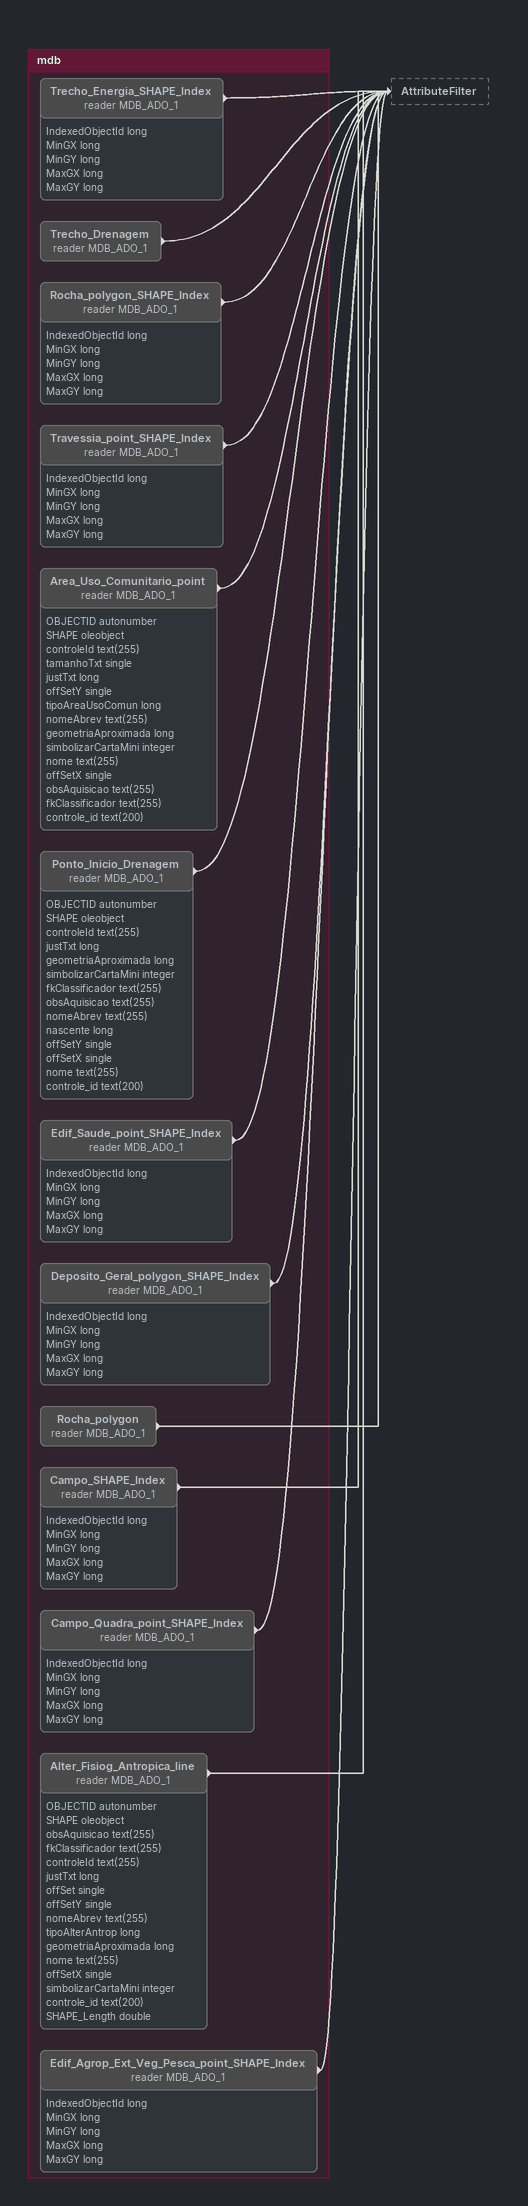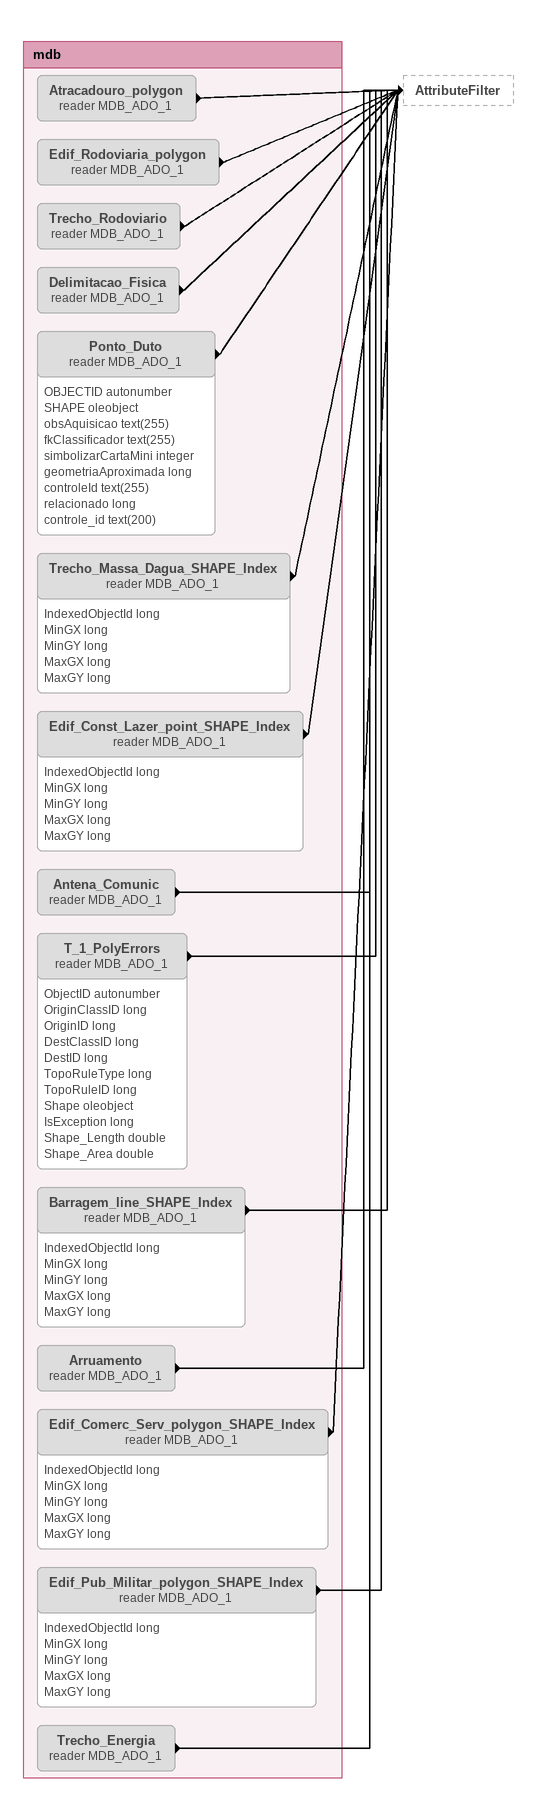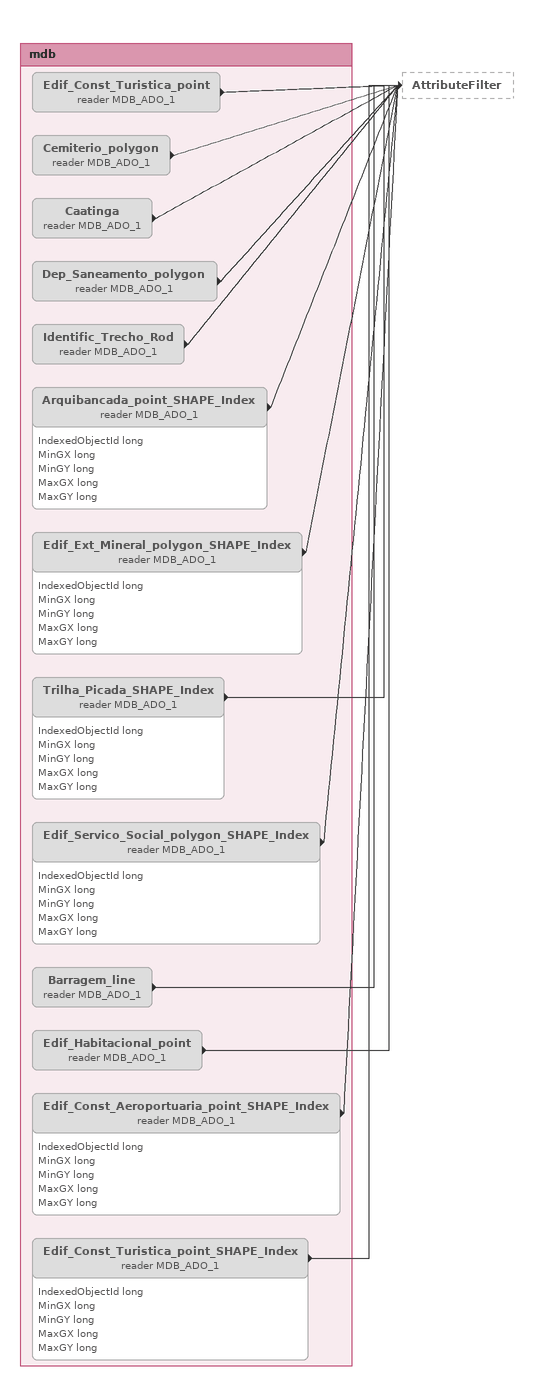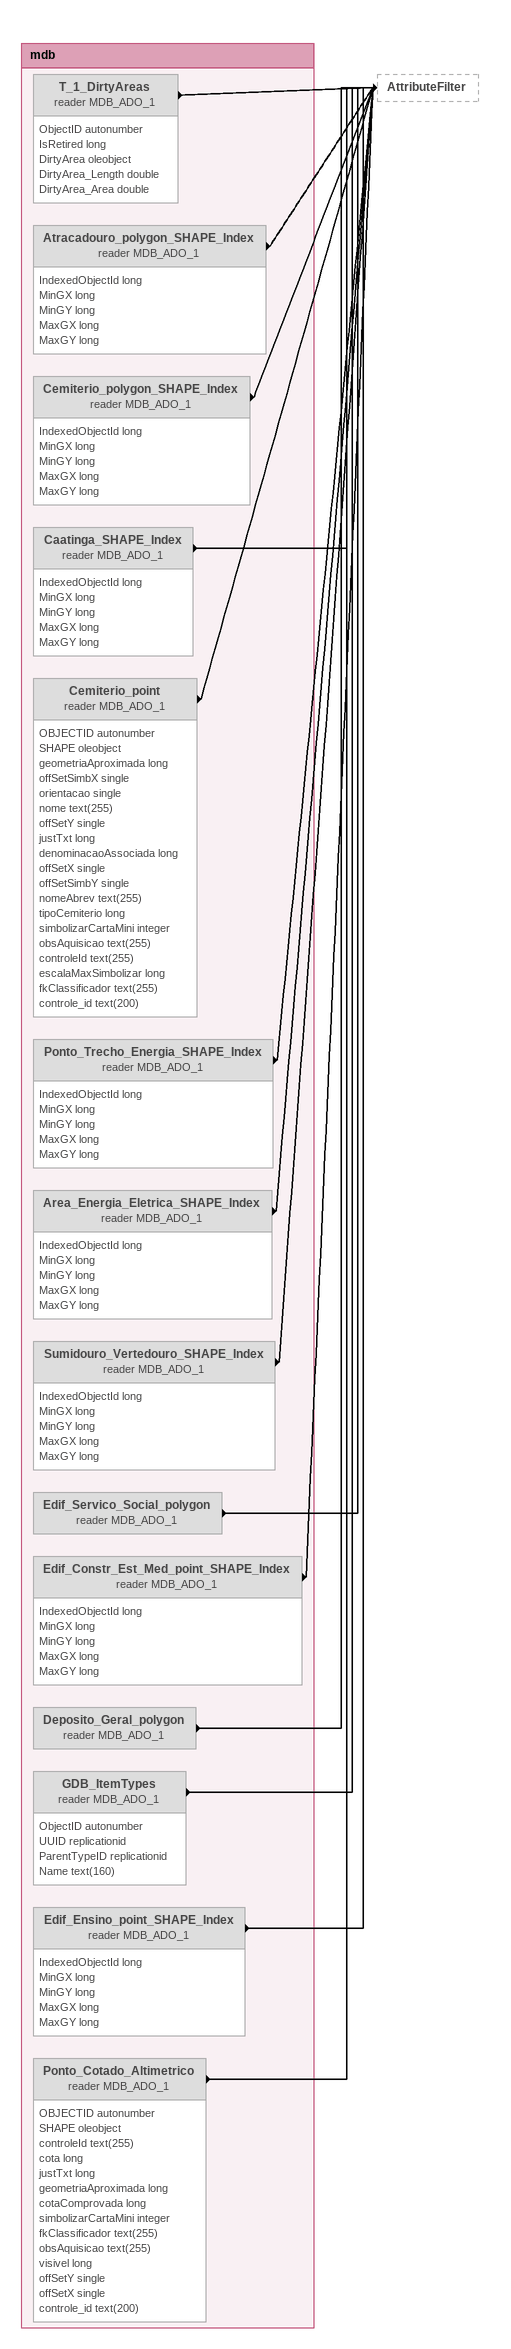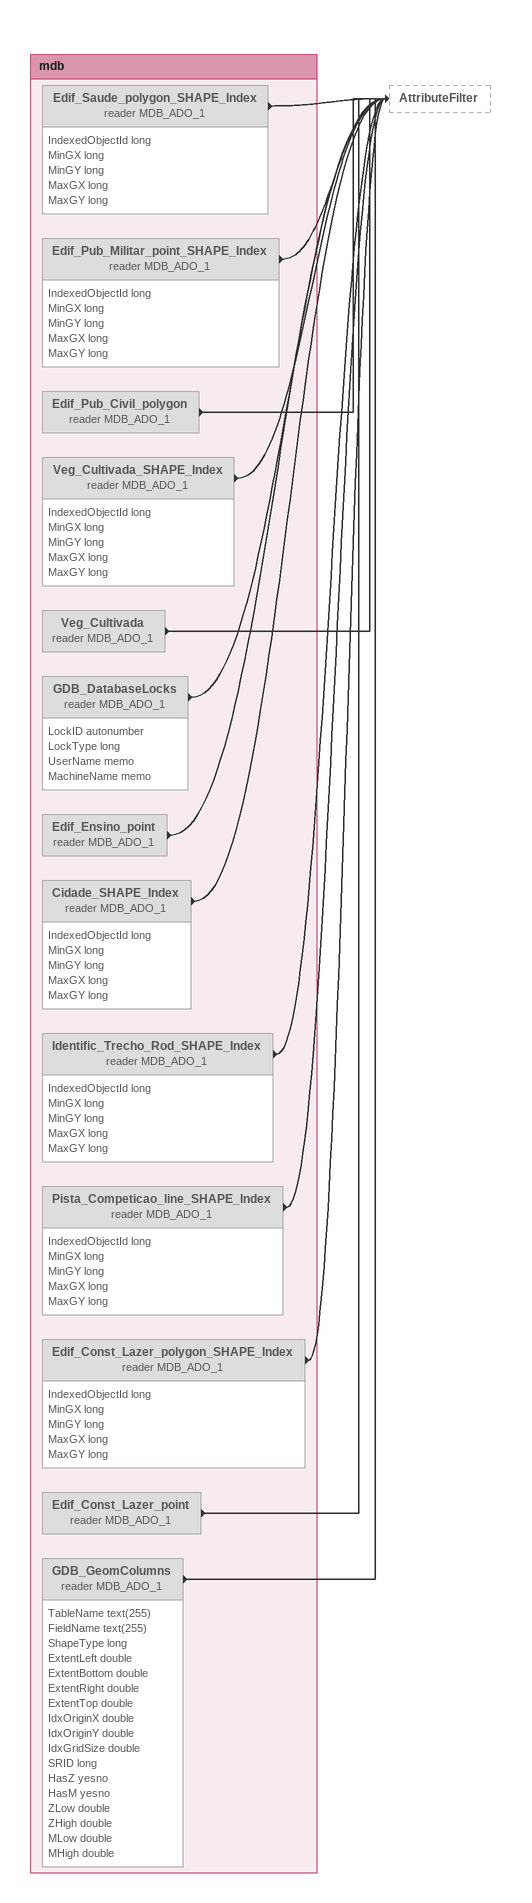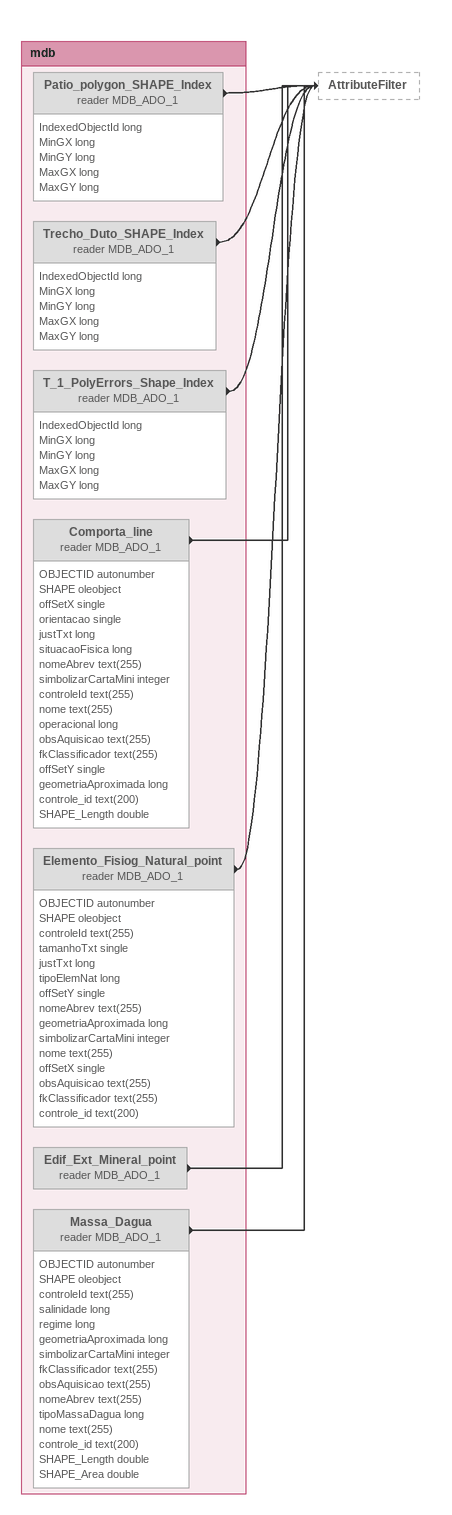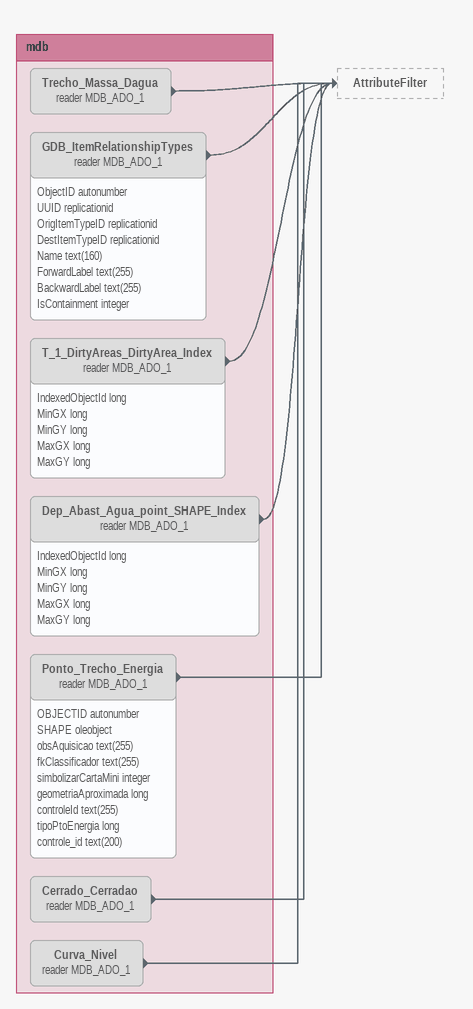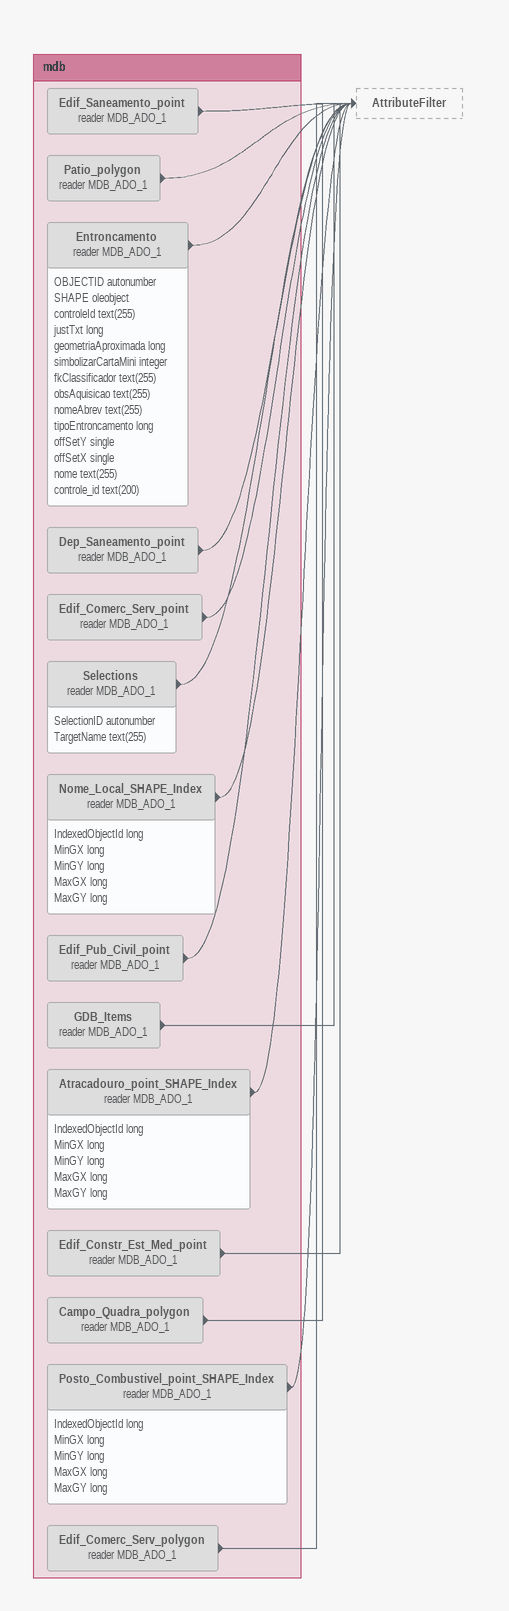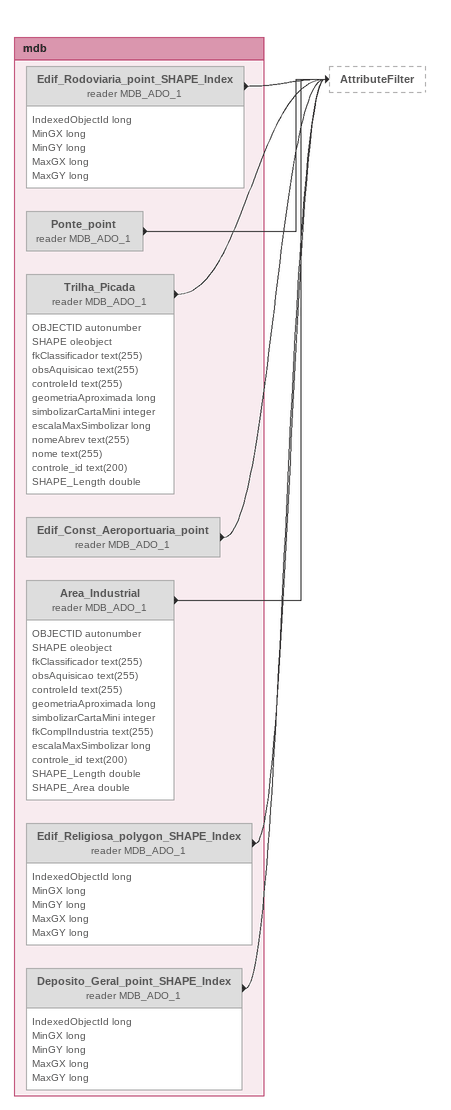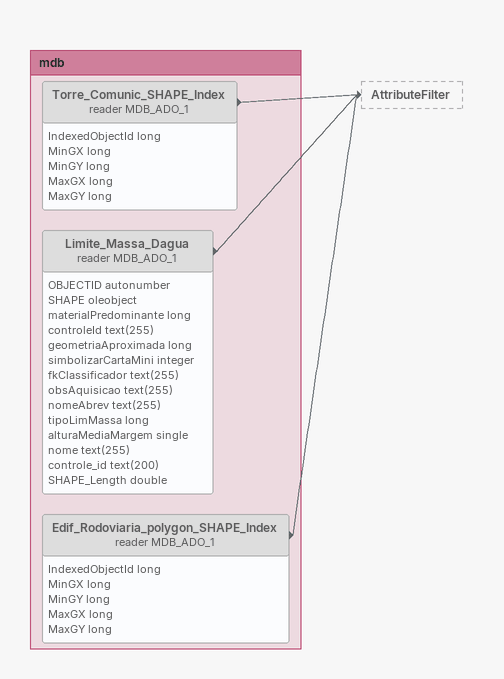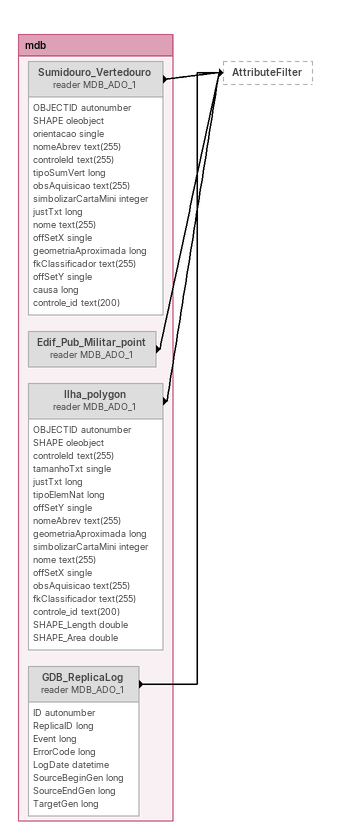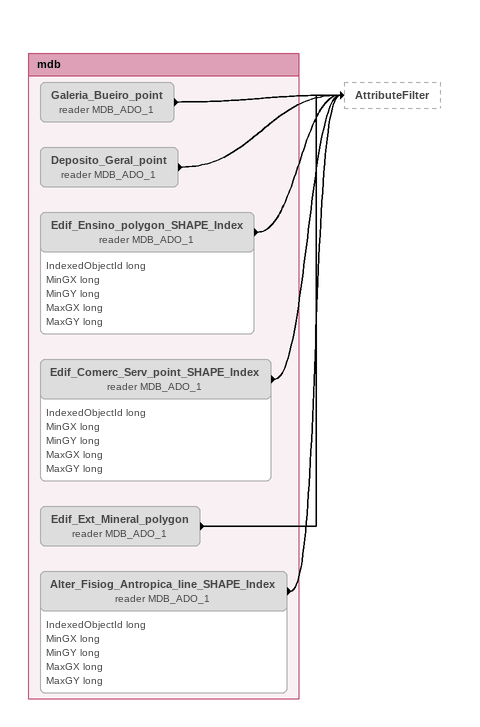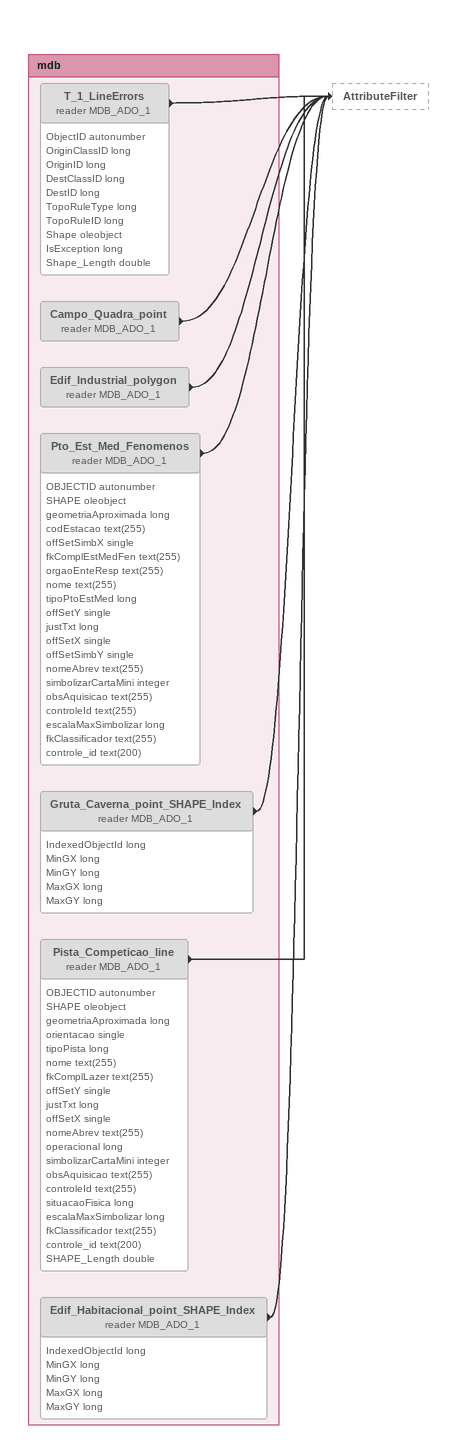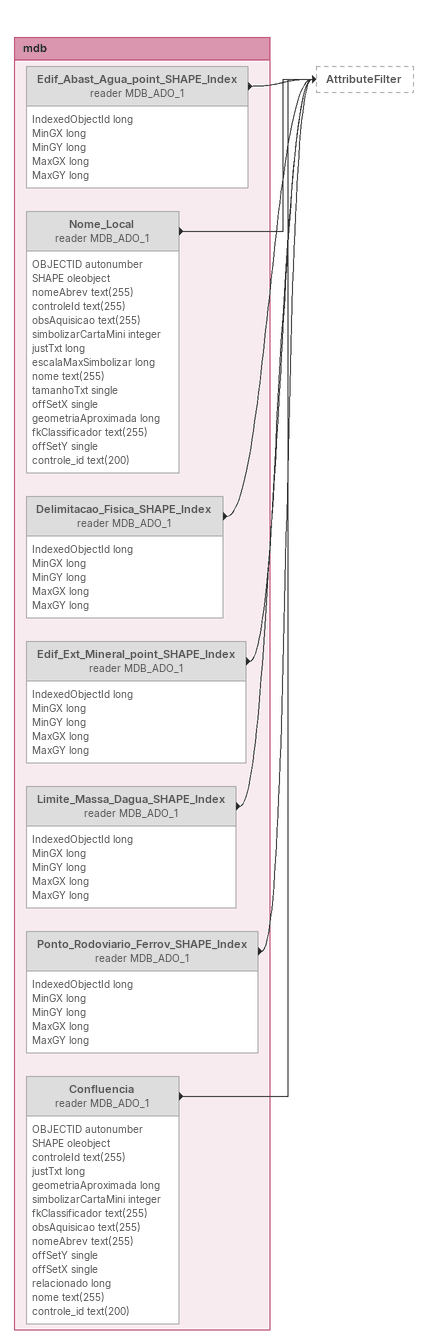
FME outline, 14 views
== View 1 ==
Bookmark: mdb
Trecho_Energia_SHAPE_Index (reader MDB_ADO_1) [off]
    attributes: IndexedObjectId long, MinGX long, MinGY long, MaxGX long, MaxGY long
    -> AttributeFilter
Trecho_Drenagem (reader MDB_ADO_1) [off]
    -> AttributeFilter
Rocha_polygon_SHAPE_Index (reader MDB_ADO_1) [off]
    attributes: IndexedObjectId long, MinGX long, MinGY long, MaxGX long, MaxGY long
    -> AttributeFilter
Travessia_point_SHAPE_Index (reader MDB_ADO_1) [off]
    attributes: IndexedObjectId long, MinGX long, MinGY long, MaxGX long, MaxGY long
    -> AttributeFilter
Area_Uso_Comunitario_point (reader MDB_ADO_1) [off]
    attributes: OBJECTID autonumber, SHAPE oleobject, controleId text(255), tamanhoTxt single, justTxt long, offSetY single, tipoAreaUsoComun long, nomeAbrev text(255), geometriaAproximada long, simbolizarCartaMini integer, nome text(255), offSetX single, obsAquisicao text(255), fkClassificador text(255), controle_id text(200)
    -> AttributeFilter
Ponto_Inicio_Drenagem (reader MDB_ADO_1) [off]
    attributes: OBJECTID autonumber, SHAPE oleobject, controleId text(255), justTxt long, geometriaAproximada long, simbolizarCartaMini integer, fkClassificador text(255), obsAquisicao text(255), nomeAbrev text(255), nascente long, offSetY single, offSetX single, nome text(255), controle_id text(200)
    -> AttributeFilter
Edif_Saude_point_SHAPE_Index (reader MDB_ADO_1) [off]
    attributes: IndexedObjectId long, MinGX long, MinGY long, MaxGX long, MaxGY long
    -> AttributeFilter
Deposito_Geral_polygon_SHAPE_Index (reader MDB_ADO_1) [off]
    attributes: IndexedObjectId long, MinGX long, MinGY long, MaxGX long, MaxGY long
    -> AttributeFilter
Rocha_polygon (reader MDB_ADO_1) [off]
    -> AttributeFilter
Campo_SHAPE_Index (reader MDB_ADO_1) [off]
    attributes: IndexedObjectId long, MinGX long, MinGY long, MaxGX long, MaxGY long
    -> AttributeFilter
Campo_Quadra_point_SHAPE_Index (reader MDB_ADO_1) [off]
    attributes: IndexedObjectId long, MinGX long, MinGY long, MaxGX long, MaxGY long
    -> AttributeFilter
Alter_Fisiog_Antropica_line (reader MDB_ADO_1) [off]
    attributes: OBJECTID autonumber, SHAPE oleobject, obsAquisicao text(255), fkClassificador text(255), controleId text(255), justTxt long, offSet single, offSetY single, nomeAbrev text(255), tipoAlterAntrop long, geometriaAproximada long, nome text(255), offSetX single, simbolizarCartaMini integer, controle_id text(200), SHAPE_Length double
    -> AttributeFilter
Edif_Agrop_Ext_Veg_Pesca_point_SHAPE_Index (reader MDB_ADO_1) [off]
    attributes: IndexedObjectId long, MinGX long, MinGY long, MaxGX long, MaxGY long
    -> AttributeFilter

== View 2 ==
Bookmark: mdb
Atracadouro_polygon (reader MDB_ADO_1) [off]
    -> AttributeFilter
Edif_Rodoviaria_polygon (reader MDB_ADO_1) [off]
    -> AttributeFilter
Trecho_Rodoviario (reader MDB_ADO_1) [off]
    -> AttributeFilter
Delimitacao_Fisica (reader MDB_ADO_1) [off]
    -> AttributeFilter
Ponto_Duto (reader MDB_ADO_1) [off]
    attributes: OBJECTID autonumber, SHAPE oleobject, obsAquisicao text(255), fkClassificador text(255), simbolizarCartaMini integer, geometriaAproximada long, controleId text(255), relacionado long, controle_id text(200)
    -> AttributeFilter
Trecho_Massa_Dagua_SHAPE_Index (reader MDB_ADO_1) [off]
    attributes: IndexedObjectId long, MinGX long, MinGY long, MaxGX long, MaxGY long
    -> AttributeFilter
Edif_Const_Lazer_point_SHAPE_Index (reader MDB_ADO_1) [off]
    attributes: IndexedObjectId long, MinGX long, MinGY long, MaxGX long, MaxGY long
    -> AttributeFilter
Antena_Comunic (reader MDB_ADO_1) [off]
    -> AttributeFilter
T_1_PolyErrors (reader MDB_ADO_1) [off]
    attributes: ObjectID autonumber, OriginClassID long, OriginID long, DestClassID long, DestID long, TopoRuleType long, TopoRuleID long, Shape oleobject, IsException long, Shape_Length double, Shape_Area double
    -> AttributeFilter
Barragem_line_SHAPE_Index (reader MDB_ADO_1) [off]
    attributes: IndexedObjectId long, MinGX long, MinGY long, MaxGX long, MaxGY long
    -> AttributeFilter
Arruamento (reader MDB_ADO_1) [off]
    -> AttributeFilter
Edif_Comerc_Serv_polygon_SHAPE_Index (reader MDB_ADO_1) [off]
    attributes: IndexedObjectId long, MinGX long, MinGY long, MaxGX long, MaxGY long
    -> AttributeFilter
Edif_Pub_Militar_polygon_SHAPE_Index (reader MDB_ADO_1) [off]
    attributes: IndexedObjectId long, MinGX long, MinGY long, MaxGX long, MaxGY long
    -> AttributeFilter
Trecho_Energia (reader MDB_ADO_1) [off]
    -> AttributeFilter

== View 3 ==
Bookmark: mdb
Edif_Const_Turistica_point (reader MDB_ADO_1) [off]
    -> AttributeFilter
Cemiterio_polygon (reader MDB_ADO_1) [off]
    -> AttributeFilter
Caatinga (reader MDB_ADO_1) [off]
    -> AttributeFilter
Dep_Saneamento_polygon (reader MDB_ADO_1) [off]
    -> AttributeFilter
Identific_Trecho_Rod (reader MDB_ADO_1) [off]
    -> AttributeFilter
Arquibancada_point_SHAPE_Index (reader MDB_ADO_1) [off]
    attributes: IndexedObjectId long, MinGX long, MinGY long, MaxGX long, MaxGY long
    -> AttributeFilter
Edif_Ext_Mineral_polygon_SHAPE_Index (reader MDB_ADO_1) [off]
    attributes: IndexedObjectId long, MinGX long, MinGY long, MaxGX long, MaxGY long
    -> AttributeFilter
Trilha_Picada_SHAPE_Index (reader MDB_ADO_1) [off]
    attributes: IndexedObjectId long, MinGX long, MinGY long, MaxGX long, MaxGY long
    -> AttributeFilter
Edif_Servico_Social_polygon_SHAPE_Index (reader MDB_ADO_1) [off]
    attributes: IndexedObjectId long, MinGX long, MinGY long, MaxGX long, MaxGY long
    -> AttributeFilter
Barragem_line (reader MDB_ADO_1) [off]
    -> AttributeFilter
Edif_Habitacional_point (reader MDB_ADO_1) [off]
    -> AttributeFilter
Edif_Const_Aeroportuaria_point_SHAPE_Index (reader MDB_ADO_1) [off]
    attributes: IndexedObjectId long, MinGX long, MinGY long, MaxGX long, MaxGY long
    -> AttributeFilter
Edif_Const_Turistica_point_SHAPE_Index (reader MDB_ADO_1) [off]
    attributes: IndexedObjectId long, MinGX long, MinGY long, MaxGX long, MaxGY long
    -> AttributeFilter

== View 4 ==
Bookmark: mdb
T_1_DirtyAreas (reader MDB_ADO_1) [off]
    attributes: ObjectID autonumber, IsRetired long, DirtyArea oleobject, DirtyArea_Length double, DirtyArea_Area double
    -> AttributeFilter
Atracadouro_polygon_SHAPE_Index (reader MDB_ADO_1) [off]
    attributes: IndexedObjectId long, MinGX long, MinGY long, MaxGX long, MaxGY long
    -> AttributeFilter
Cemiterio_polygon_SHAPE_Index (reader MDB_ADO_1) [off]
    attributes: IndexedObjectId long, MinGX long, MinGY long, MaxGX long, MaxGY long
    -> AttributeFilter
Caatinga_SHAPE_Index (reader MDB_ADO_1) [off]
    attributes: IndexedObjectId long, MinGX long, MinGY long, MaxGX long, MaxGY long
    -> AttributeFilter
Cemiterio_point (reader MDB_ADO_1) [off]
    attributes: OBJECTID autonumber, SHAPE oleobject, geometriaAproximada long, offSetSimbX single, orientacao single, nome text(255), offSetY single, justTxt long, denominacaoAssociada long, offSetX single, offSetSimbY single, nomeAbrev text(255), tipoCemiterio long, simbolizarCartaMini integer, obsAquisicao text(255), controleId text(255), escalaMaxSimbolizar long, fkClassificador text(255), controle_id text(200)
    -> AttributeFilter
Ponto_Trecho_Energia_SHAPE_Index (reader MDB_ADO_1) [off]
    attributes: IndexedObjectId long, MinGX long, MinGY long, MaxGX long, MaxGY long
    -> AttributeFilter
Area_Energia_Eletrica_SHAPE_Index (reader MDB_ADO_1) [off]
    attributes: IndexedObjectId long, MinGX long, MinGY long, MaxGX long, MaxGY long
    -> AttributeFilter
Sumidouro_Vertedouro_SHAPE_Index (reader MDB_ADO_1) [off]
    attributes: IndexedObjectId long, MinGX long, MinGY long, MaxGX long, MaxGY long
    -> AttributeFilter
Edif_Servico_Social_polygon (reader MDB_ADO_1) [off]
    -> AttributeFilter
Edif_Constr_Est_Med_point_SHAPE_Index (reader MDB_ADO_1) [off]
    attributes: IndexedObjectId long, MinGX long, MinGY long, MaxGX long, MaxGY long
    -> AttributeFilter
Deposito_Geral_polygon (reader MDB_ADO_1) [off]
    -> AttributeFilter
GDB_ItemTypes (reader MDB_ADO_1) [off]
    attributes: ObjectID autonumber, UUID replicationid, ParentTypeID replicationid, Name text(160)
    -> AttributeFilter
Edif_Ensino_point_SHAPE_Index (reader MDB_ADO_1) [off]
    attributes: IndexedObjectId long, MinGX long, MinGY long, MaxGX long, MaxGY long
    -> AttributeFilter
Ponto_Cotado_Altimetrico (reader MDB_ADO_1) [off]
    attributes: OBJECTID autonumber, SHAPE oleobject, controleId text(255), cota long, justTxt long, geometriaAproximada long, cotaComprovada long, simbolizarCartaMini integer, fkClassificador text(255), obsAquisicao text(255), visivel long, offSetY single, offSetX single, controle_id text(200)
    -> AttributeFilter

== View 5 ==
Bookmark: mdb
Edif_Saude_polygon_SHAPE_Index (reader MDB_ADO_1) [off]
    attributes: IndexedObjectId long, MinGX long, MinGY long, MaxGX long, MaxGY long
    -> AttributeFilter
Edif_Pub_Militar_point_SHAPE_Index (reader MDB_ADO_1) [off]
    attributes: IndexedObjectId long, MinGX long, MinGY long, MaxGX long, MaxGY long
    -> AttributeFilter
Edif_Pub_Civil_polygon (reader MDB_ADO_1) [off]
    -> AttributeFilter
Veg_Cultivada_SHAPE_Index (reader MDB_ADO_1) [off]
    attributes: IndexedObjectId long, MinGX long, MinGY long, MaxGX long, MaxGY long
    -> AttributeFilter
Veg_Cultivada (reader MDB_ADO_1) [off]
    -> AttributeFilter
GDB_DatabaseLocks (reader MDB_ADO_1) [off]
    attributes: LockID autonumber, LockType long, UserName memo, MachineName memo
    -> AttributeFilter
Edif_Ensino_point (reader MDB_ADO_1) [off]
    -> AttributeFilter
Cidade_SHAPE_Index (reader MDB_ADO_1) [off]
    attributes: IndexedObjectId long, MinGX long, MinGY long, MaxGX long, MaxGY long
    -> AttributeFilter
Identific_Trecho_Rod_SHAPE_Index (reader MDB_ADO_1) [off]
    attributes: IndexedObjectId long, MinGX long, MinGY long, MaxGX long, MaxGY long
    -> AttributeFilter
Pista_Competicao_line_SHAPE_Index (reader MDB_ADO_1) [off]
    attributes: IndexedObjectId long, MinGX long, MinGY long, MaxGX long, MaxGY long
    -> AttributeFilter
Edif_Const_Lazer_polygon_SHAPE_Index (reader MDB_ADO_1) [off]
    attributes: IndexedObjectId long, MinGX long, MinGY long, MaxGX long, MaxGY long
    -> AttributeFilter
Edif_Const_Lazer_point (reader MDB_ADO_1) [off]
    -> AttributeFilter
GDB_GeomColumns (reader MDB_ADO_1) [off]
    attributes: TableName text(255), FieldName text(255), ShapeType long, ExtentLeft double, ExtentBottom double, ExtentRight double, ExtentTop double, IdxOriginX double, IdxOriginY double, IdxGridSize double, SRID long, HasZ yesno, HasM yesno, ZLow double, ZHigh double, MLow double, MHigh double
    -> AttributeFilter

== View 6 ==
Bookmark: mdb
Patio_polygon_SHAPE_Index (reader MDB_ADO_1) [off]
    attributes: IndexedObjectId long, MinGX long, MinGY long, MaxGX long, MaxGY long
    -> AttributeFilter
Trecho_Duto_SHAPE_Index (reader MDB_ADO_1) [off]
    attributes: IndexedObjectId long, MinGX long, MinGY long, MaxGX long, MaxGY long
    -> AttributeFilter
T_1_PolyErrors_Shape_Index (reader MDB_ADO_1) [off]
    attributes: IndexedObjectId long, MinGX long, MinGY long, MaxGX long, MaxGY long
    -> AttributeFilter
Comporta_line (reader MDB_ADO_1) [off]
    attributes: OBJECTID autonumber, SHAPE oleobject, offSetX single, orientacao single, justTxt long, situacaoFisica long, nomeAbrev text(255), simbolizarCartaMini integer, controleId text(255), nome text(255), operacional long, obsAquisicao text(255), fkClassificador text(255), offSetY single, geometriaAproximada long, controle_id text(200), SHAPE_Length double
    -> AttributeFilter
Elemento_Fisiog_Natural_point (reader MDB_ADO_1) [off]
    attributes: OBJECTID autonumber, SHAPE oleobject, controleId text(255), tamanhoTxt single, justTxt long, tipoElemNat long, offSetY single, nomeAbrev text(255), geometriaAproximada long, simbolizarCartaMini integer, nome text(255), offSetX single, obsAquisicao text(255), fkClassificador text(255), controle_id text(200)
    -> AttributeFilter
Edif_Ext_Mineral_point (reader MDB_ADO_1) [off]
    -> AttributeFilter
Massa_Dagua (reader MDB_ADO_1) [off]
    attributes: OBJECTID autonumber, SHAPE oleobject, controleId text(255), salinidade long, regime long, geometriaAproximada long, simbolizarCartaMini integer, fkClassificador text(255), obsAquisicao text(255), nomeAbrev text(255), tipoMassaDagua long, nome text(255), controle_id text(200), SHAPE_Length double, SHAPE_Area double
    -> AttributeFilter

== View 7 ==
Bookmark: mdb
Trecho_Massa_Dagua (reader MDB_ADO_1) [off]
    -> AttributeFilter
GDB_ItemRelationshipTypes (reader MDB_ADO_1) [off]
    attributes: ObjectID autonumber, UUID replicationid, OrigItemTypeID replicationid, DestItemTypeID replicationid, Name text(160), ForwardLabel text(255), BackwardLabel text(255), IsContainment integer
    -> AttributeFilter
T_1_DirtyAreas_DirtyArea_Index (reader MDB_ADO_1) [off]
    attributes: IndexedObjectId long, MinGX long, MinGY long, MaxGX long, MaxGY long
    -> AttributeFilter
Dep_Abast_Agua_point_SHAPE_Index (reader MDB_ADO_1) [off]
    attributes: IndexedObjectId long, MinGX long, MinGY long, MaxGX long, MaxGY long
    -> AttributeFilter
Ponto_Trecho_Energia (reader MDB_ADO_1) [off]
    attributes: OBJECTID autonumber, SHAPE oleobject, obsAquisicao text(255), fkClassificador text(255), simbolizarCartaMini integer, geometriaAproximada long, controleId text(255), tipoPtoEnergia long, controle_id text(200)
    -> AttributeFilter
Cerrado_Cerradao (reader MDB_ADO_1) [off]
    -> AttributeFilter
Curva_Nivel (reader MDB_ADO_1) [off]
    -> AttributeFilter

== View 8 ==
Bookmark: mdb
Edif_Saneamento_point (reader MDB_ADO_1) [off]
    -> AttributeFilter
Patio_polygon (reader MDB_ADO_1) [off]
    -> AttributeFilter
Entroncamento (reader MDB_ADO_1) [off]
    attributes: OBJECTID autonumber, SHAPE oleobject, controleId text(255), justTxt long, geometriaAproximada long, simbolizarCartaMini integer, fkClassificador text(255), obsAquisicao text(255), nomeAbrev text(255), tipoEntroncamento long, offSetY single, offSetX single, nome text(255), controle_id text(200)
    -> AttributeFilter
Dep_Saneamento_point (reader MDB_ADO_1) [off]
    -> AttributeFilter
Edif_Comerc_Serv_point (reader MDB_ADO_1) [off]
    -> AttributeFilter
Selections (reader MDB_ADO_1) [off]
    attributes: SelectionID autonumber, TargetName text(255)
    -> AttributeFilter
Nome_Local_SHAPE_Index (reader MDB_ADO_1) [off]
    attributes: IndexedObjectId long, MinGX long, MinGY long, MaxGX long, MaxGY long
    -> AttributeFilter
Edif_Pub_Civil_point (reader MDB_ADO_1) [off]
    -> AttributeFilter
GDB_Items (reader MDB_ADO_1) [off]
    -> AttributeFilter
Atracadouro_point_SHAPE_Index (reader MDB_ADO_1) [off]
    attributes: IndexedObjectId long, MinGX long, MinGY long, MaxGX long, MaxGY long
    -> AttributeFilter
Edif_Constr_Est_Med_point (reader MDB_ADO_1) [off]
    -> AttributeFilter
Campo_Quadra_polygon (reader MDB_ADO_1) [off]
    -> AttributeFilter
Posto_Combustivel_point_SHAPE_Index (reader MDB_ADO_1) [off]
    attributes: IndexedObjectId long, MinGX long, MinGY long, MaxGX long, MaxGY long
    -> AttributeFilter
Edif_Comerc_Serv_polygon (reader MDB_ADO_1) [off]
    -> AttributeFilter

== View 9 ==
Bookmark: mdb
Edif_Rodoviaria_point_SHAPE_Index (reader MDB_ADO_1) [off]
    attributes: IndexedObjectId long, MinGX long, MinGY long, MaxGX long, MaxGY long
    -> AttributeFilter
Ponte_point (reader MDB_ADO_1) [off]
    -> AttributeFilter
Trilha_Picada (reader MDB_ADO_1) [off]
    attributes: OBJECTID autonumber, SHAPE oleobject, fkClassificador text(255), obsAquisicao text(255), controleId text(255), geometriaAproximada long, simbolizarCartaMini integer, escalaMaxSimbolizar long, nomeAbrev text(255), nome text(255), controle_id text(200), SHAPE_Length double
    -> AttributeFilter
Edif_Const_Aeroportuaria_point (reader MDB_ADO_1) [off]
    -> AttributeFilter
Area_Industrial (reader MDB_ADO_1) [off]
    attributes: OBJECTID autonumber, SHAPE oleobject, fkClassificador text(255), obsAquisicao text(255), controleId text(255), geometriaAproximada long, simbolizarCartaMini integer, fkComplIndustria text(255), escalaMaxSimbolizar long, controle_id text(200), SHAPE_Length double, SHAPE_Area double
    -> AttributeFilter
Edif_Religiosa_polygon_SHAPE_Index (reader MDB_ADO_1) [off]
    attributes: IndexedObjectId long, MinGX long, MinGY long, MaxGX long, MaxGY long
    -> AttributeFilter
Deposito_Geral_point_SHAPE_Index (reader MDB_ADO_1) [off]
    attributes: IndexedObjectId long, MinGX long, MinGY long, MaxGX long, MaxGY long
    -> AttributeFilter

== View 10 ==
Bookmark: mdb
Torre_Comunic_SHAPE_Index (reader MDB_ADO_1) [off]
    attributes: IndexedObjectId long, MinGX long, MinGY long, MaxGX long, MaxGY long
    -> AttributeFilter
Limite_Massa_Dagua (reader MDB_ADO_1) [off]
    attributes: OBJECTID autonumber, SHAPE oleobject, materialPredominante long, controleId text(255), geometriaAproximada long, simbolizarCartaMini integer, fkClassificador text(255), obsAquisicao text(255), nomeAbrev text(255), tipoLimMassa long, alturaMediaMargem single, nome text(255), controle_id text(200), SHAPE_Length double
    -> AttributeFilter
Edif_Rodoviaria_polygon_SHAPE_Index (reader MDB_ADO_1) [off]
    attributes: IndexedObjectId long, MinGX long, MinGY long, MaxGX long, MaxGY long
    -> AttributeFilter

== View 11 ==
Bookmark: mdb
Sumidouro_Vertedouro (reader MDB_ADO_1) [off]
    attributes: OBJECTID autonumber, SHAPE oleobject, orientacao single, nomeAbrev text(255), controleId text(255), tipoSumVert long, obsAquisicao text(255), simbolizarCartaMini integer, justTxt long, nome text(255), offSetX single, geometriaAproximada long, fkClassificador text(255), offSetY single, causa long, controle_id text(200)
    -> AttributeFilter
Edif_Pub_Militar_point (reader MDB_ADO_1) [off]
    -> AttributeFilter
Ilha_polygon (reader MDB_ADO_1) [off]
    attributes: OBJECTID autonumber, SHAPE oleobject, controleId text(255), tamanhoTxt single, justTxt long, tipoElemNat long, offSetY single, nomeAbrev text(255), geometriaAproximada long, simbolizarCartaMini integer, nome text(255), offSetX single, obsAquisicao text(255), fkClassificador text(255), controle_id text(200), SHAPE_Length double, SHAPE_Area double
    -> AttributeFilter
GDB_ReplicaLog (reader MDB_ADO_1) [off]
    attributes: ID autonumber, ReplicaID long, Event long, ErrorCode long, LogDate datetime, SourceBeginGen long, SourceEndGen long, TargetGen long
    -> AttributeFilter

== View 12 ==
Bookmark: mdb
Galeria_Bueiro_point (reader MDB_ADO_1) [off]
    -> AttributeFilter
Deposito_Geral_point (reader MDB_ADO_1) [off]
    -> AttributeFilter
Edif_Ensino_polygon_SHAPE_Index (reader MDB_ADO_1) [off]
    attributes: IndexedObjectId long, MinGX long, MinGY long, MaxGX long, MaxGY long
    -> AttributeFilter
Edif_Comerc_Serv_point_SHAPE_Index (reader MDB_ADO_1) [off]
    attributes: IndexedObjectId long, MinGX long, MinGY long, MaxGX long, MaxGY long
    -> AttributeFilter
Edif_Ext_Mineral_polygon (reader MDB_ADO_1) [off]
    -> AttributeFilter
Alter_Fisiog_Antropica_line_SHAPE_Index (reader MDB_ADO_1) [off]
    attributes: IndexedObjectId long, MinGX long, MinGY long, MaxGX long, MaxGY long
    -> AttributeFilter

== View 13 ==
Bookmark: mdb
T_1_LineErrors (reader MDB_ADO_1) [off]
    attributes: ObjectID autonumber, OriginClassID long, OriginID long, DestClassID long, DestID long, TopoRuleType long, TopoRuleID long, Shape oleobject, IsException long, Shape_Length double
    -> AttributeFilter
Campo_Quadra_point (reader MDB_ADO_1) [off]
    -> AttributeFilter
Edif_Industrial_polygon (reader MDB_ADO_1) [off]
    -> AttributeFilter
Pto_Est_Med_Fenomenos (reader MDB_ADO_1) [off]
    attributes: OBJECTID autonumber, SHAPE oleobject, geometriaAproximada long, codEstacao text(255), offSetSimbX single, fkComplEstMedFen text(255), orgaoEnteResp text(255), nome text(255), tipoPtoEstMed long, offSetY single, justTxt long, offSetX single, offSetSimbY single, nomeAbrev text(255), simbolizarCartaMini integer, obsAquisicao text(255), controleId text(255), escalaMaxSimbolizar long, fkClassificador text(255), controle_id text(200)
    -> AttributeFilter
Gruta_Caverna_point_SHAPE_Index (reader MDB_ADO_1) [off]
    attributes: IndexedObjectId long, MinGX long, MinGY long, MaxGX long, MaxGY long
    -> AttributeFilter
Pista_Competicao_line (reader MDB_ADO_1) [off]
    attributes: OBJECTID autonumber, SHAPE oleobject, geometriaAproximada long, orientacao single, tipoPista long, nome text(255), fkComplLazer text(255), offSetY single, justTxt long, offSetX single, nomeAbrev text(255), operacional long, simbolizarCartaMini integer, obsAquisicao text(255), controleId text(255), situacaoFisica long, escalaMaxSimbolizar long, fkClassificador text(255), controle_id text(200), SHAPE_Length double
    -> AttributeFilter
Edif_Habitacional_point_SHAPE_Index (reader MDB_ADO_1) [off]
    attributes: IndexedObjectId long, MinGX long, MinGY long, MaxGX long, MaxGY long
    -> AttributeFilter

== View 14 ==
Bookmark: mdb
Edif_Abast_Agua_point_SHAPE_Index (reader MDB_ADO_1) [off]
    attributes: IndexedObjectId long, MinGX long, MinGY long, MaxGX long, MaxGY long
    -> AttributeFilter
Nome_Local (reader MDB_ADO_1) [off]
    attributes: OBJECTID autonumber, SHAPE oleobject, nomeAbrev text(255), controleId text(255), obsAquisicao text(255), simbolizarCartaMini integer, justTxt long, escalaMaxSimbolizar long, nome text(255), tamanhoTxt single, offSetX single, geometriaAproximada long, fkClassificador text(255), offSetY single, controle_id text(200)
    -> AttributeFilter
Delimitacao_Fisica_SHAPE_Index (reader MDB_ADO_1) [off]
    attributes: IndexedObjectId long, MinGX long, MinGY long, MaxGX long, MaxGY long
    -> AttributeFilter
Edif_Ext_Mineral_point_SHAPE_Index (reader MDB_ADO_1) [off]
    attributes: IndexedObjectId long, MinGX long, MinGY long, MaxGX long, MaxGY long
    -> AttributeFilter
Limite_Massa_Dagua_SHAPE_Index (reader MDB_ADO_1) [off]
    attributes: IndexedObjectId long, MinGX long, MinGY long, MaxGX long, MaxGY long
    -> AttributeFilter
Ponto_Rodoviario_Ferrov_SHAPE_Index (reader MDB_ADO_1) [off]
    attributes: IndexedObjectId long, MinGX long, MinGY long, MaxGX long, MaxGY long
    -> AttributeFilter
Confluencia (reader MDB_ADO_1) [off]
    attributes: OBJECTID autonumber, SHAPE oleobject, controleId text(255), justTxt long, geometriaAproximada long, simbolizarCartaMini integer, fkClassificador text(255), obsAquisicao text(255), nomeAbrev text(255), offSetY single, offSetX single, relacionado long, nome text(255), controle_id text(200)
    -> AttributeFilter
